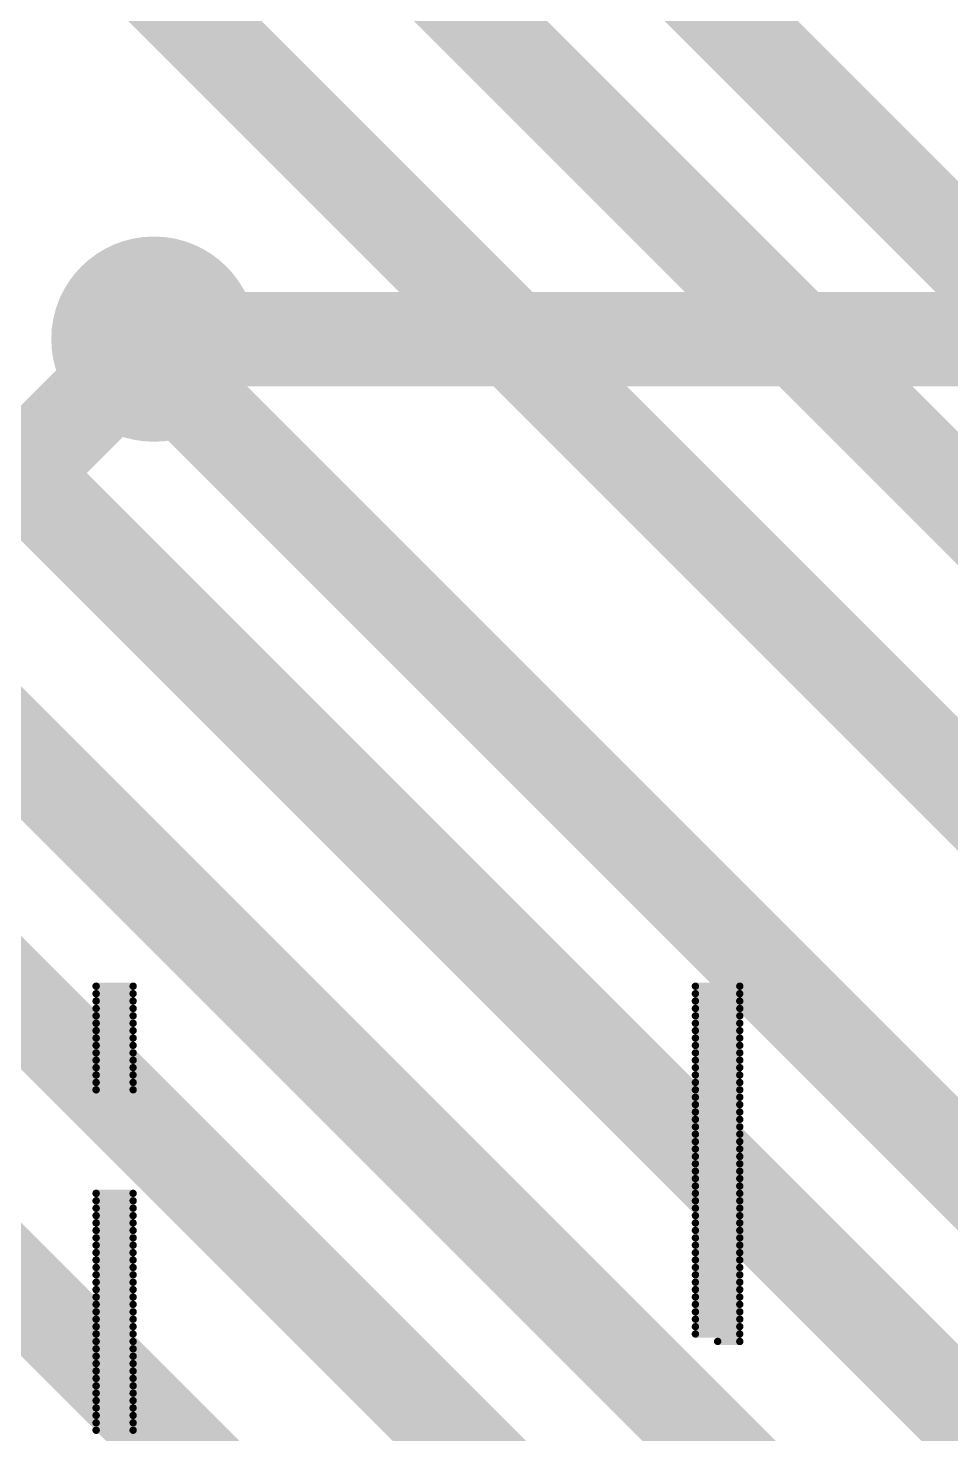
# Model space of a CAD drawing. Header units: millimetres. Extents: x 0 to 13.5, y -0.9 to 3.4.
# Drawn here: x 3.8127 to 3.9106, y 2.5648 to 2.714 of the extents above; entities that cross this region are included whole.
import ezdxf

# ---------------------------------------------------------------- set-up
doc = ezdxf.new("R2010")
doc.units = ezdxf.units.MM
doc.header["$MEASUREMENT"] = 0
for name, color, linetype in [('BottomLayer', 5, 'Continuous'), ('BottomSolder', 6, 'Continuous'), ('TopLayer', 1, 'Continuous'), ('TopOverlay', 2, 'Continuous'), ('TopSolder', 216, 'Continuous'), ('ViaHoleLayer', 16, 'Continuous')]:
    doc.layers.add(name, color=color, linetype=linetype)

msp = doc.modelspace()

# ---------------------------------------------------------------- hatches: boundary and pattern name
at = {"layer": 'BottomLayer'}
h = msp.add_hatch(color=5, dxfattribs=at)
edge = h.paths.add_edge_path()
edge.add_arc((3.826, 2.681), 0.00689, 0, 360)
at = {"layer": 'BottomSolder'}
h = msp.add_hatch(color=6, dxfattribs=at)
edge = h.paths.add_edge_path()
edge.add_arc((3.826, 2.681), 0.01089, 0, 360)
at = {"layer": 'TopLayer'}
h = msp.add_hatch(color=1, dxfattribs=at)
edge = h.paths.add_edge_path()
edge.add_arc((3.826, 2.681), 0.00689, 0, 360)
at = {"layer": 'TopSolder'}
h = msp.add_hatch(color=216, dxfattribs=at)
edge = h.paths.add_edge_path()
edge.add_arc((3.826, 2.681), 0.01089, 0, 360)
at = {"layer": 'ViaHoleLayer'}
h = msp.add_hatch(color=16, dxfattribs=at)
edge = h.paths.add_edge_path()
edge.add_arc((3.826, 2.681), 0.00394, 0, 360)

# ---------------------------------------------------------------- linework, layer by layer
at = {"layer": 'BottomLayer', "const_width": 0.01}
for points in [[(3.8016, 2.7435), (3.9551, 2.59)], [(3.86054, 2.74146), (3.969, 2.633)], [(3.8419, 2.7335), (3.9634, 2.612)], [(3.7227, 2.6998), (4.0379, 2.3846)], [(3.7818, 2.6968), (4.0813, 2.3973)], [(3.70306, 2.68904), (3.8514, 2.5407)], [(3.7617, 2.6873), (4.0629, 2.3861)], [(3.826, 2.6788), (3.826, 2.681)], [(3.826, 2.6788), (3.9348, 2.57)]]:
    msp.add_lwpolyline(points, dxfattribs=at)
at = {"layer": 'BottomLayer', "const_width": 0.005}
for points in [[(3.8235, 2.681, 1), (3.8285, 2.681, 1)], [(3.8235, 2.6788, 1), (3.8285, 2.6788, 1)], [(3.8235, 2.6788, 1), (3.8285, 2.6788, 1)]]:
    msp.add_lwpolyline(points, format="xyb", close=True, dxfattribs=at)
at = {"layer": 'TopLayer', "const_width": 0.01}
for points in [[(3.7736, 2.6286), (3.826, 2.681)], [(3.826, 2.681), (4.0546, 2.681)]]:
    msp.add_lwpolyline(points, dxfattribs=at)
at = {"layer": 'TopLayer', "const_width": 0.005}
msp.add_lwpolyline([(3.8235, 2.681, 1), (3.8285, 2.681, 1)], format="xyb", close=True, dxfattribs=at)
msp.add_lwpolyline([(3.8235, 2.681, 1), (3.8285, 2.681, 1)], format="xyb", close=True, dxfattribs=at)
at = {"layer": 'TopOverlay', "const_width": 0.000785}
for points in [[(3.81987, 2.61234), (3.82379, 2.61234)], [(3.81987, 2.61155), (3.82379, 2.61155)], [(3.88346, 2.61234), (3.88817, 2.61234)], [(3.88346, 2.61155), (3.88817, 2.61155)], [(3.81987, 2.61077), (3.82379, 2.61077)], [(3.81987, 2.60998), (3.82379, 2.60998)], [(3.88346, 2.61077), (3.88817, 2.61077)], [(3.88346, 2.60998), (3.88817, 2.60998)], [(3.81987, 2.6092), (3.82379, 2.6092)], [(3.81987, 2.60841), (3.82379, 2.60841)], [(3.88346, 2.6092), (3.88817, 2.6092)], [(3.88346, 2.60841), (3.88817, 2.60841)], [(3.81987, 2.60763), (3.82379, 2.60763)], [(3.88346, 2.60763), (3.88817, 2.60763)], [(3.81987, 2.60684), (3.82379, 2.60684)], [(3.81987, 2.60606), (3.82379, 2.60606)], [(3.88346, 2.60684), (3.88817, 2.60684)], [(3.88346, 2.60606), (3.88817, 2.60606)], [(3.81987, 2.60527), (3.82379, 2.60527)], [(3.81987, 2.60449), (3.82379, 2.60449)], [(3.88346, 2.60527), (3.88817, 2.60527)], [(3.88346, 2.60449), (3.88817, 2.60449)], [(3.81987, 2.6037), (3.82379, 2.6037)], [(3.81987, 2.60292), (3.82379, 2.60292)], [(3.88346, 2.6037), (3.88817, 2.6037)], [(3.88346, 2.60292), (3.88817, 2.60292)], [(3.81987, 2.60213), (3.82379, 2.60213)], [(3.81987, 2.60135), (3.82379, 2.60135)], [(3.88346, 2.60213), (3.88817, 2.60213)], [(3.88346, 2.60135), (3.88817, 2.60135)], [(3.88346, 2.60056), (3.88817, 2.60056)], [(3.88346, 2.59978), (3.88817, 2.59978)], [(3.88346, 2.59899), (3.88817, 2.59899)], [(3.88346, 2.59821), (3.88817, 2.59821)], [(3.88346, 2.59742), (3.88817, 2.59742)], [(3.88346, 2.59664), (3.88817, 2.59664)], [(3.88346, 2.59585), (3.88817, 2.59585)], [(3.88346, 2.59507), (3.88817, 2.59507)], [(3.88346, 2.59428), (3.88817, 2.59428)], [(3.88346, 2.5935), (3.88817, 2.5935)], [(3.88346, 2.59271), (3.88817, 2.59271)], [(3.88346, 2.59193), (3.88817, 2.59193)], [(3.88346, 2.59114), (3.88817, 2.59114)], [(3.81987, 2.59036), (3.82379, 2.59036)], [(3.81987, 2.58957), (3.82379, 2.58957)], [(3.88346, 2.59036), (3.88817, 2.59036)], [(3.88346, 2.58957), (3.88817, 2.58957)], [(3.81987, 2.58879), (3.82379, 2.58879)], [(3.81987, 2.588), (3.82379, 2.588)], [(3.88346, 2.58879), (3.88817, 2.58879)], [(3.88346, 2.588), (3.88817, 2.588)], [(3.81987, 2.58722), (3.82379, 2.58722)], [(3.81987, 2.58643), (3.82379, 2.58643)], [(3.88346, 2.58722), (3.88817, 2.58722)], [(3.88346, 2.58643), (3.88817, 2.58643)], [(3.81987, 2.58564), (3.82379, 2.58564)], [(3.81987, 2.58486), (3.82379, 2.58486)], [(3.88346, 2.58564), (3.88817, 2.58564)], [(3.88346, 2.58486), (3.88817, 2.58486)], [(3.81987, 2.58407), (3.82379, 2.58407)], [(3.81987, 2.58329), (3.82379, 2.58329)], [(3.88346, 2.58407), (3.88817, 2.58407)], [(3.88346, 2.58329), (3.88817, 2.58329)], [(3.81987, 2.5825), (3.82379, 2.5825)], [(3.81987, 2.58172), (3.82379, 2.58172)], [(3.88346, 2.5825), (3.88817, 2.5825)], [(3.88346, 2.58172), (3.88817, 2.58172)], [(3.81987, 2.58093), (3.82379, 2.58093)], [(3.81987, 2.58015), (3.82379, 2.58015)], [(3.88346, 2.58093), (3.88817, 2.58093)], [(3.88346, 2.58015), (3.88817, 2.58015)], [(3.81987, 2.57936), (3.82379, 2.57936)], [(3.81987, 2.57858), (3.82379, 2.57858)], [(3.88346, 2.57936), (3.88817, 2.57936)], [(3.88346, 2.57858), (3.88817, 2.57858)], [(3.81987, 2.57779), (3.82379, 2.57779)], [(3.88346, 2.57779), (3.88817, 2.57779)], [(3.81987, 2.57701), (3.82379, 2.57701)], [(3.81987, 2.57622), (3.82379, 2.57622)], [(3.88346, 2.57701), (3.88817, 2.57701)], [(3.88346, 2.57622), (3.88817, 2.57622)], [(3.81987, 2.57544), (3.82379, 2.57544)], [(3.81987, 2.57465), (3.82379, 2.57465)], [(3.88346, 2.57544), (3.88817, 2.57544)], [(3.88581, 2.57465), (3.88817, 2.57465)], [(3.81987, 2.57387), (3.82379, 2.57387)], [(3.81987, 2.57308), (3.82379, 2.57308)], [(3.81987, 2.5723), (3.82379, 2.5723)], [(3.81987, 2.57151), (3.82379, 2.57151)], [(3.81987, 2.57073), (3.82379, 2.57073)], [(3.81987, 2.56994), (3.82379, 2.56994)], [(3.81987, 2.56916), (3.82379, 2.56916)], [(3.81987, 2.56837), (3.82379, 2.56837)], [(3.81987, 2.56759), (3.82379, 2.56759)], [(3.81987, 2.5668), (3.82379, 2.5668)], [(3.81987, 2.56602), (3.82379, 2.56602)], [(3.81987, 2.56523), (3.82379, 2.56523)]]:
    msp.add_lwpolyline(points, dxfattribs=at)
at = {"layer": 'TopOverlay', "const_width": 0.000392}
for points in [[(3.81967, 2.61234, 1), (3.82007, 2.61234, 1)], [(3.81967, 2.61155, 1), (3.82007, 2.61155, 1)], [(3.8236, 2.61234, 1), (3.82399, 2.61234, 1)], [(3.8236, 2.61155, 1), (3.82399, 2.61155, 1)], [(3.88326, 2.61234, 1), (3.88365, 2.61234, 1)], [(3.88326, 2.61155, 1), (3.88365, 2.61155, 1)], [(3.88797, 2.61234, 1), (3.88836, 2.61234, 1)], [(3.88797, 2.61155, 1), (3.88836, 2.61155, 1)], [(3.81967, 2.61077, 1), (3.82007, 2.61077, 1)], [(3.81967, 2.60998, 1), (3.82007, 2.60998, 1)], [(3.8236, 2.61077, 1), (3.82399, 2.61077, 1)], [(3.8236, 2.60998, 1), (3.82399, 2.60998, 1)], [(3.88326, 2.61077, 1), (3.88365, 2.61077, 1)], [(3.88326, 2.60998, 1), (3.88365, 2.60998, 1)], [(3.88797, 2.61077, 1), (3.88836, 2.61077, 1)], [(3.88797, 2.60998, 1), (3.88836, 2.60998, 1)], [(3.81967, 2.6092, 1), (3.82007, 2.6092, 1)], [(3.81967, 2.60841, 1), (3.82007, 2.60841, 1)], [(3.8236, 2.6092, 1), (3.82399, 2.6092, 1)], [(3.8236, 2.60841, 1), (3.82399, 2.60841, 1)], [(3.88326, 2.6092, 1), (3.88365, 2.6092, 1)], [(3.88326, 2.60841, 1), (3.88365, 2.60841, 1)], [(3.88797, 2.6092, 1), (3.88836, 2.6092, 1)], [(3.88797, 2.60841, 1), (3.88836, 2.60841, 1)], [(3.81967, 2.60763, 1), (3.82007, 2.60763, 1)], [(3.8236, 2.60763, 1), (3.82399, 2.60763, 1)], [(3.88326, 2.60763, 1), (3.88365, 2.60763, 1)], [(3.88797, 2.60763, 1), (3.88836, 2.60763, 1)], [(3.81967, 2.60684, 1), (3.82007, 2.60684, 1)], [(3.81967, 2.60606, 1), (3.82007, 2.60606, 1)], [(3.8236, 2.60684, 1), (3.82399, 2.60684, 1)], [(3.8236, 2.60606, 1), (3.82399, 2.60606, 1)], [(3.88326, 2.60684, 1), (3.88365, 2.60684, 1)], [(3.88326, 2.60606, 1), (3.88365, 2.60606, 1)], [(3.88797, 2.60684, 1), (3.88836, 2.60684, 1)], [(3.88797, 2.60606, 1), (3.88836, 2.60606, 1)], [(3.81967, 2.60527, 1), (3.82007, 2.60527, 1)], [(3.81967, 2.60449, 1), (3.82007, 2.60449, 1)], [(3.8236, 2.60527, 1), (3.82399, 2.60527, 1)], [(3.8236, 2.60449, 1), (3.82399, 2.60449, 1)], [(3.88326, 2.60527, 1), (3.88365, 2.60527, 1)], [(3.88326, 2.60449, 1), (3.88365, 2.60449, 1)], [(3.88797, 2.60527, 1), (3.88836, 2.60527, 1)], [(3.88797, 2.60449, 1), (3.88836, 2.60449, 1)], [(3.81967, 2.6037, 1), (3.82007, 2.6037, 1)], [(3.81967, 2.60292, 1), (3.82007, 2.60292, 1)], [(3.8236, 2.6037, 1), (3.82399, 2.6037, 1)], [(3.8236, 2.60292, 1), (3.82399, 2.60292, 1)], [(3.88326, 2.6037, 1), (3.88365, 2.6037, 1)], [(3.88326, 2.60292, 1), (3.88365, 2.60292, 1)], [(3.88797, 2.6037, 1), (3.88836, 2.6037, 1)], [(3.88797, 2.60292, 1), (3.88836, 2.60292, 1)], [(3.81967, 2.60213, 1), (3.82007, 2.60213, 1)], [(3.81967, 2.60135, 1), (3.82007, 2.60135, 1)], [(3.8236, 2.60213, 1), (3.82399, 2.60213, 1)], [(3.8236, 2.60135, 1), (3.82399, 2.60135, 1)], [(3.88326, 2.60213, 1), (3.88365, 2.60213, 1)], [(3.88326, 2.60135, 1), (3.88365, 2.60135, 1)], [(3.88797, 2.60213, 1), (3.88836, 2.60213, 1)], [(3.88797, 2.60135, 1), (3.88836, 2.60135, 1)], [(3.88326, 2.60056, 1), (3.88365, 2.60056, 1)], [(3.88326, 2.59978, 1), (3.88365, 2.59978, 1)], [(3.88797, 2.60056, 1), (3.88836, 2.60056, 1)], [(3.88797, 2.59978, 1), (3.88836, 2.59978, 1)], [(3.88326, 2.59899, 1), (3.88365, 2.59899, 1)], [(3.88326, 2.59821, 1), (3.88365, 2.59821, 1)], [(3.88797, 2.59899, 1), (3.88836, 2.59899, 1)], [(3.88797, 2.59821, 1), (3.88836, 2.59821, 1)], [(3.88326, 2.59742, 1), (3.88365, 2.59742, 1)], [(3.88326, 2.59664, 1), (3.88365, 2.59664, 1)], [(3.88797, 2.59742, 1), (3.88836, 2.59742, 1)], [(3.88797, 2.59664, 1), (3.88836, 2.59664, 1)], [(3.88326, 2.59585, 1), (3.88365, 2.59585, 1)], [(3.88326, 2.59507, 1), (3.88365, 2.59507, 1)], [(3.88797, 2.59585, 1), (3.88836, 2.59585, 1)], [(3.88797, 2.59507, 1), (3.88836, 2.59507, 1)], [(3.88326, 2.59428, 1), (3.88365, 2.59428, 1)], [(3.88326, 2.5935, 1), (3.88365, 2.5935, 1)], [(3.88797, 2.59428, 1), (3.88836, 2.59428, 1)], [(3.88797, 2.5935, 1), (3.88836, 2.5935, 1)], [(3.88326, 2.59271, 1), (3.88365, 2.59271, 1)], [(3.88797, 2.59271, 1), (3.88836, 2.59271, 1)], [(3.88326, 2.59193, 1), (3.88365, 2.59193, 1)], [(3.88326, 2.59114, 1), (3.88365, 2.59114, 1)], [(3.88797, 2.59193, 1), (3.88836, 2.59193, 1)], [(3.88797, 2.59114, 1), (3.88836, 2.59114, 1)], [(3.81967, 2.59036, 1), (3.82007, 2.59036, 1)], [(3.81967, 2.58957, 1), (3.82007, 2.58957, 1)], [(3.8236, 2.59036, 1), (3.82399, 2.59036, 1)], [(3.8236, 2.58957, 1), (3.82399, 2.58957, 1)], [(3.88326, 2.59036, 1), (3.88365, 2.59036, 1)], [(3.88326, 2.58957, 1), (3.88365, 2.58957, 1)], [(3.88797, 2.59036, 1), (3.88836, 2.59036, 1)], [(3.88797, 2.58957, 1), (3.88836, 2.58957, 1)], [(3.81967, 2.58879, 1), (3.82007, 2.58879, 1)], [(3.81967, 2.588, 1), (3.82007, 2.588, 1)], [(3.8236, 2.58879, 1), (3.82399, 2.58879, 1)], [(3.8236, 2.588, 1), (3.82399, 2.588, 1)], [(3.88326, 2.58879, 1), (3.88365, 2.58879, 1)], [(3.88326, 2.588, 1), (3.88365, 2.588, 1)], [(3.88797, 2.58879, 1), (3.88836, 2.58879, 1)], [(3.88797, 2.588, 1), (3.88836, 2.588, 1)], [(3.81967, 2.58722, 1), (3.82007, 2.58722, 1)], [(3.81967, 2.58643, 1), (3.82007, 2.58643, 1)], [(3.8236, 2.58722, 1), (3.82399, 2.58722, 1)], [(3.8236, 2.58643, 1), (3.82399, 2.58643, 1)], [(3.88326, 2.58722, 1), (3.88365, 2.58722, 1)], [(3.88326, 2.58643, 1), (3.88365, 2.58643, 1)], [(3.88797, 2.58722, 1), (3.88836, 2.58722, 1)], [(3.88797, 2.58643, 1), (3.88836, 2.58643, 1)], [(3.81967, 2.58564, 1), (3.82007, 2.58564, 1)], [(3.81967, 2.58486, 1), (3.82007, 2.58486, 1)], [(3.8236, 2.58564, 1), (3.82399, 2.58564, 1)], [(3.8236, 2.58486, 1), (3.82399, 2.58486, 1)], [(3.88326, 2.58564, 1), (3.88365, 2.58564, 1)], [(3.88326, 2.58486, 1), (3.88365, 2.58486, 1)], [(3.88797, 2.58564, 1), (3.88836, 2.58564, 1)], [(3.88797, 2.58486, 1), (3.88836, 2.58486, 1)], [(3.81967, 2.58407, 1), (3.82007, 2.58407, 1)], [(3.81967, 2.58329, 1), (3.82007, 2.58329, 1)], [(3.8236, 2.58407, 1), (3.82399, 2.58407, 1)], [(3.8236, 2.58329, 1), (3.82399, 2.58329, 1)], [(3.88326, 2.58407, 1), (3.88365, 2.58407, 1)], [(3.88326, 2.58329, 1), (3.88365, 2.58329, 1)], [(3.88797, 2.58407, 1), (3.88836, 2.58407, 1)], [(3.88797, 2.58329, 1), (3.88836, 2.58329, 1)], [(3.81967, 2.5825, 1), (3.82007, 2.5825, 1)], [(3.81967, 2.58172, 1), (3.82007, 2.58172, 1)], [(3.8236, 2.5825, 1), (3.82399, 2.5825, 1)], [(3.8236, 2.58172, 1), (3.82399, 2.58172, 1)], [(3.88326, 2.5825, 1), (3.88365, 2.5825, 1)], [(3.88326, 2.58172, 1), (3.88365, 2.58172, 1)], [(3.88797, 2.5825, 1), (3.88836, 2.5825, 1)], [(3.88797, 2.58172, 1), (3.88836, 2.58172, 1)], [(3.81967, 2.58093, 1), (3.82007, 2.58093, 1)], [(3.81967, 2.58015, 1), (3.82007, 2.58015, 1)], [(3.8236, 2.58093, 1), (3.82399, 2.58093, 1)], [(3.8236, 2.58015, 1), (3.82399, 2.58015, 1)], [(3.88326, 2.58093, 1), (3.88365, 2.58093, 1)], [(3.88326, 2.58015, 1), (3.88365, 2.58015, 1)], [(3.88797, 2.58093, 1), (3.88836, 2.58093, 1)], [(3.88797, 2.58015, 1), (3.88836, 2.58015, 1)], [(3.81967, 2.57936, 1), (3.82007, 2.57936, 1)], [(3.81967, 2.57858, 1), (3.82007, 2.57858, 1)], [(3.8236, 2.57936, 1), (3.82399, 2.57936, 1)], [(3.8236, 2.57858, 1), (3.82399, 2.57858, 1)], [(3.88326, 2.57936, 1), (3.88365, 2.57936, 1)], [(3.88326, 2.57858, 1), (3.88365, 2.57858, 1)], [(3.88797, 2.57936, 1), (3.88836, 2.57936, 1)], [(3.88797, 2.57858, 1), (3.88836, 2.57858, 1)], [(3.81967, 2.57779, 1), (3.82007, 2.57779, 1)], [(3.8236, 2.57779, 1), (3.82399, 2.57779, 1)], [(3.88326, 2.57779, 1), (3.88365, 2.57779, 1)], [(3.88797, 2.57779, 1), (3.88836, 2.57779, 1)], [(3.81967, 2.57701, 1), (3.82007, 2.57701, 1)], [(3.81967, 2.57622, 1), (3.82007, 2.57622, 1)], [(3.8236, 2.57701, 1), (3.82399, 2.57701, 1)], [(3.8236, 2.57622, 1), (3.82399, 2.57622, 1)], [(3.88326, 2.57701, 1), (3.88365, 2.57701, 1)], [(3.88326, 2.57622, 1), (3.88365, 2.57622, 1)], [(3.88797, 2.57701, 1), (3.88836, 2.57701, 1)], [(3.88797, 2.57622, 1), (3.88836, 2.57622, 1)], [(3.81967, 2.57544, 1), (3.82007, 2.57544, 1)], [(3.81967, 2.57465, 1), (3.82007, 2.57465, 1)], [(3.8236, 2.57544, 1), (3.82399, 2.57544, 1)], [(3.8236, 2.57465, 1), (3.82399, 2.57465, 1)], [(3.88326, 2.57544, 1), (3.88365, 2.57544, 1)], [(3.88562, 2.57465, 1), (3.88601, 2.57465, 1)], [(3.88797, 2.57544, 1), (3.88836, 2.57544, 1)], [(3.88797, 2.57465, 1), (3.88836, 2.57465, 1)], [(3.81967, 2.57387, 1), (3.82007, 2.57387, 1)], [(3.81967, 2.57308, 1), (3.82007, 2.57308, 1)], [(3.8236, 2.57387, 1), (3.82399, 2.57387, 1)], [(3.8236, 2.57308, 1), (3.82399, 2.57308, 1)], [(3.81967, 2.5723, 1), (3.82007, 2.5723, 1)], [(3.81967, 2.57151, 1), (3.82007, 2.57151, 1)], [(3.8236, 2.5723, 1), (3.82399, 2.5723, 1)], [(3.8236, 2.57151, 1), (3.82399, 2.57151, 1)], [(3.81967, 2.57073, 1), (3.82007, 2.57073, 1)], [(3.81967, 2.56994, 1), (3.82007, 2.56994, 1)], [(3.8236, 2.57073, 1), (3.82399, 2.57073, 1)], [(3.8236, 2.56994, 1), (3.82399, 2.56994, 1)], [(3.81967, 2.56916, 1), (3.82007, 2.56916, 1)], [(3.81967, 2.56837, 1), (3.82007, 2.56837, 1)], [(3.8236, 2.56916, 1), (3.82399, 2.56916, 1)], [(3.8236, 2.56837, 1), (3.82399, 2.56837, 1)], [(3.81967, 2.56759, 1), (3.82007, 2.56759, 1)], [(3.81967, 2.5668, 1), (3.82007, 2.5668, 1)], [(3.8236, 2.56759, 1), (3.82399, 2.56759, 1)], [(3.8236, 2.5668, 1), (3.82399, 2.5668, 1)], [(3.81967, 2.56602, 1), (3.82007, 2.56602, 1)], [(3.81967, 2.56523, 1), (3.82007, 2.56523, 1)], [(3.8236, 2.56602, 1), (3.82399, 2.56602, 1)], [(3.8236, 2.56523, 1), (3.82399, 2.56523, 1)]]:
    msp.add_lwpolyline(points, format="xyb", close=True, dxfattribs=at)

doc.saveas('drawing.dxf')
